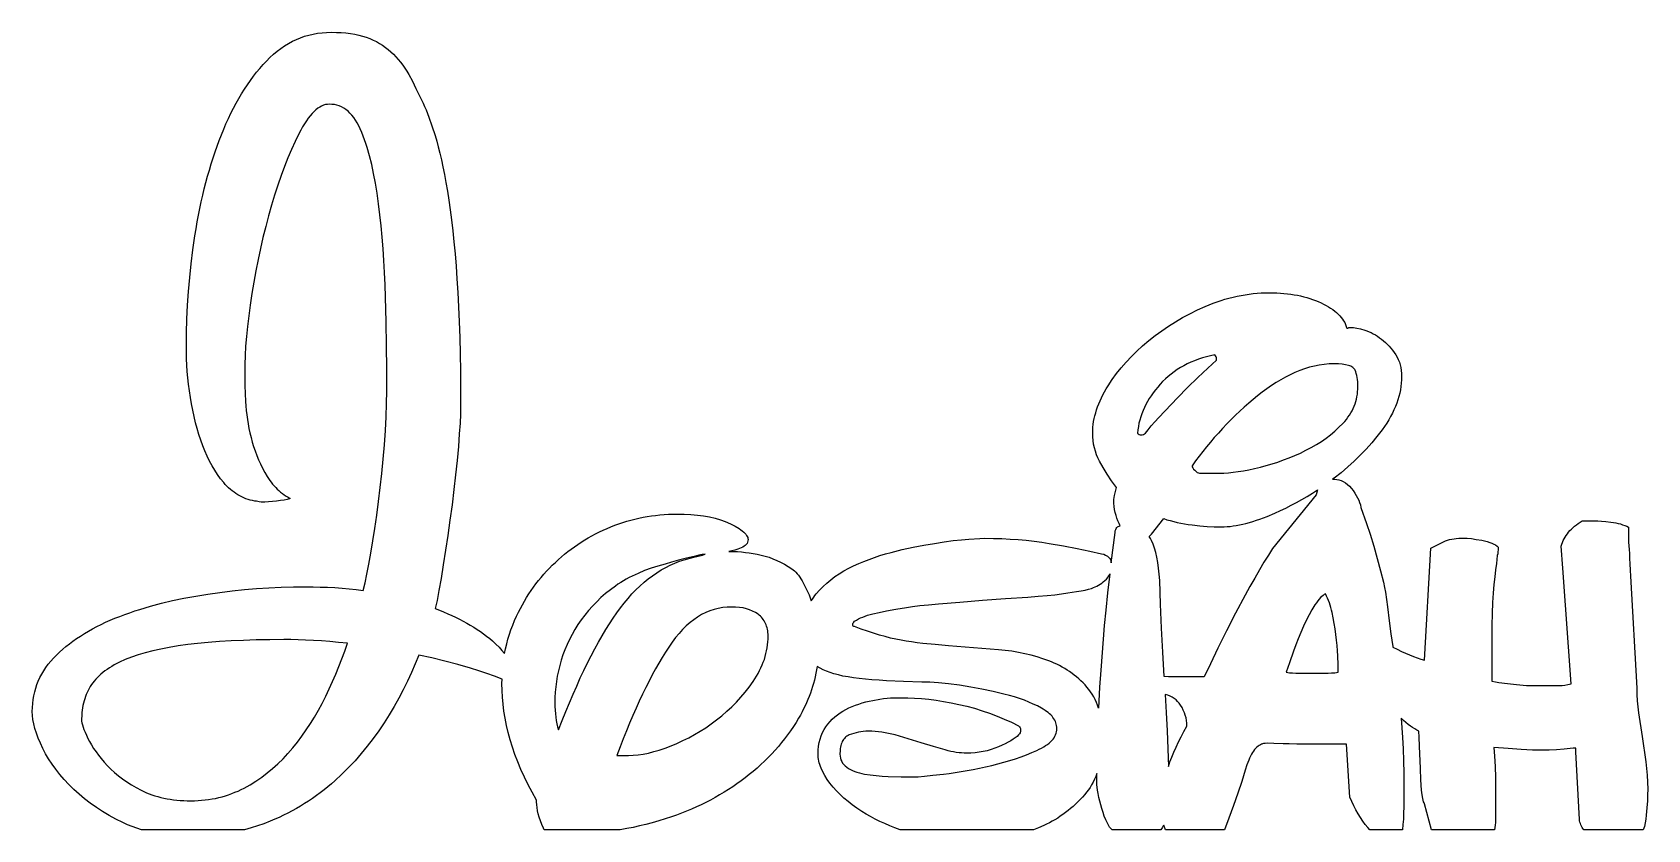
# Model space of a CAD drawing. Extents: x 25 to 175, y 16 to 90.
import ezdxf

# ---------------------------------------------------------------- set-up
doc = ezdxf.new("R2010")
doc.units = 0
doc.layers.add('CAMADA_1', color=18, linetype='CONTINUOUS')

msp = doc.modelspace()

# ---------------------------------------------------------------- linework, layer by layer
at = {"layer": 'CAMADA_1'}
for points in [[(34.78, 16.2), (34.34, 16.34), (33.9, 16.5), (33.47, 16.67), (33.05, 16.86), (32.4, 17.19), (31.77, 17.53), (31.16, 17.89), (30.58, 18.27), (30.02, 18.67), (29.48, 19.08), (28.97, 19.51), (28.48, 19.95), (28.02, 20.41), (27.59, 20.87), (27.19, 21.34), (26.81, 21.82), (26.47, 22.29), (26.15, 22.78), (25.86, 23.27), (25.6, 23.76), (25.38, 24.25), (25.18, 24.72), (25.01, 25.18), (24.87, 25.62), (24.77, 26.04), (24.69, 26.44), (24.65, 26.82), (24.63, 27.19), (24.64, 27.57), (24.67, 27.94), (24.71, 28.31), (24.77, 28.66), (24.85, 29.01), (24.95, 29.36), (25.06, 29.7), (25.19, 30.03), (25.34, 30.35), (25.51, 30.67), (25.69, 30.98), (25.89, 31.29), (26.11, 31.59), (26.35, 31.88), (26.6, 32.16), (26.87, 32.44), (27.16, 32.71), (27.46, 32.98), (27.76, 33.24), (28.08, 33.49), (28.41, 33.74), (28.75, 33.98), (29.1, 34.21), (29.47, 34.44), (29.84, 34.66), (30.22, 34.88), (30.62, 35.09), (31.03, 35.29), (31.44, 35.49), (31.87, 35.68), (32.31, 35.86), (32.76, 36.04), (33.22, 36.21), (33.68, 36.38), (34.15, 36.54), (34.63, 36.69), (35.61, 36.99), (36.62, 37.26), (37.66, 37.5), (38.72, 37.73), (39.81, 37.93), (40.93, 38.11), (42.06, 38.27), (43.2, 38.41), (44.33, 38.53), (45.47, 38.62), (46.61, 38.7), (47.75, 38.75), (48.89, 38.78), (50.03, 38.79), (50.71, 38.79), (51.38, 38.77), (52.06, 38.74), (52.74, 38.71), (53.41, 38.66), (54.07, 38.6), (54.72, 38.53), (55.36, 38.45), (55.54, 39.15), (55.71, 39.96), (55.9, 40.88), (56.08, 41.92), (56.27, 43.05), (56.45, 44.22), (56.63, 45.44), (56.8, 46.71), (56.96, 48.01), (57.11, 49.32), (57.24, 50.65), (57.35, 52), (57.45, 53.33), (57.51, 54.6), (57.55, 55.82), (57.56, 56.99), (57.56, 59.06), (57.53, 61.21), (57.49, 63.42), (57.44, 65.71), (57.4, 66.87), (57.35, 68), (57.29, 69.12), (57.22, 70.21), (57.13, 71.29), (57.03, 72.34), (56.92, 73.38), (56.8, 74.39), (56.67, 75.38), (56.51, 76.32), (56.34, 77.21), (56.16, 78.06), (55.95, 78.87), (55.73, 79.64), (55.61, 80), (55.49, 80.36), (55.37, 80.7), (55.24, 81.04), (55.1, 81.36), (54.96, 81.65), (54.81, 81.93), (54.65, 82.19), (54.49, 82.42), (54.32, 82.64), (54.14, 82.83), (53.96, 83.01), (53.76, 83.16), (53.57, 83.29), (53.36, 83.41), (53.15, 83.5), (52.93, 83.57), (52.7, 83.62), (52.47, 83.65), (52.23, 83.66), (52.05, 83.65), (51.87, 83.62), (51.69, 83.57), (51.51, 83.49), (51.34, 83.39), (51.16, 83.28), (50.98, 83.14), (50.8, 82.97), (50.63, 82.79), (50.45, 82.59), (50.27, 82.36), (50.1, 82.11), (49.92, 81.85), (49.74, 81.56), (49.57, 81.24), (49.39, 80.91), (49.05, 80.21), (48.71, 79.46), (48.38, 78.69), (48.06, 77.87), (47.75, 77.02), (47.44, 76.14), (47.14, 75.22), (46.85, 74.26), (46.58, 73.28), (46.31, 72.29), (46.06, 71.28), (45.83, 70.26), (45.61, 69.23), (45.4, 68.18), (45.21, 67.13), (45.03, 66.05), (44.88, 64.99), (44.74, 63.97), (44.62, 62.99), (44.53, 62.05), (44.45, 61.15), (44.4, 60.29), (44.37, 59.47), (44.36, 58.69), (44.36, 58.14), (44.38, 57.51), (44.44, 56.02), (44.47, 55.61), (44.51, 55.19), (44.55, 54.78), (44.61, 54.36), (44.68, 53.94), (44.76, 53.52), (44.85, 53.1), (44.95, 52.68), (45.06, 52.25), (45.19, 51.84), (45.33, 51.42), (45.48, 51.01), (45.64, 50.61), (45.82, 50.21), (46.01, 49.81), (46.22, 49.42), (46.44, 49.04), (46.56, 48.85), (46.69, 48.68), (46.82, 48.51), (46.95, 48.34), (47.09, 48.18), (47.24, 48.03), (47.39, 47.88), (47.54, 47.74), (47.7, 47.6), (47.87, 47.47), (48.04, 47.35), (48.22, 47.23), (48.4, 47.11), (48.59, 47), (48.32, 46.92), (48.02, 46.86), (47.69, 46.8), (47.32, 46.75), (46.94, 46.71), (46.58, 46.69), (46.23, 46.67), (45.88, 46.66), (45.72, 46.68), (45.58, 46.71), (45.45, 46.74), (45.29, 46.75), (45.08, 46.8), (44.87, 46.85), (44.67, 46.91), (44.47, 46.98), (44.28, 47.06), (44.09, 47.15), (43.9, 47.25), (43.72, 47.35), (43.54, 47.47), (43.37, 47.59), (43.2, 47.72), (43.03, 47.85), (42.87, 48), (42.71, 48.15), (42.56, 48.31), (42.41, 48.48), (42.12, 48.84), (41.84, 49.22), (41.58, 49.62), (41.33, 50.04), (41.09, 50.48), (40.87, 50.94), (40.66, 51.42), (40.46, 51.91), (40.28, 52.43), (40.11, 52.96), (39.94, 53.5), (39.8, 54.05), (39.66, 54.62), (39.53, 55.2), (39.42, 55.79), (39.32, 56.4), (39.23, 57.01), (39.15, 57.62), (39.09, 58.22), (39.03, 58.81), (38.99, 59.4), (38.96, 59.99), (38.94, 60.57), (38.94, 61.14), (38.95, 62.41), (38.99, 63.69), (39.05, 64.97), (39.14, 66.25), (39.25, 67.54), (39.39, 68.83), (39.55, 70.13), (39.74, 71.43), (39.85, 72.08), (39.96, 72.71), (40.07, 73.35), (40.2, 73.97), (40.33, 74.58), (40.47, 75.19), (40.61, 75.79), (40.76, 76.38), (40.92, 76.96), (41.08, 77.54), (41.25, 78.11), (41.43, 78.67), (41.61, 79.22), (41.8, 79.76), (42, 80.3), (42.2, 80.83), (42.41, 81.34), (42.62, 81.85), (42.85, 82.34), (43.08, 82.83), (43.32, 83.3), (43.56, 83.75), (43.81, 84.2), (44.07, 84.64), (44.34, 85.06), (44.61, 85.47), (44.89, 85.87), (45.17, 86.26), (45.47, 86.63), (45.77, 86.99), (46.08, 87.34), (46.39, 87.68), (46.71, 88.01), (47.04, 88.31), (47.37, 88.59), (47.72, 88.85), (48.07, 89.09), (48.43, 89.31), (48.79, 89.51), (49.16, 89.68), (49.54, 89.84), (49.93, 89.98), (50.32, 90.09), (50.72, 90.18), (51.13, 90.26), (51.55, 90.31), (51.97, 90.34), (52.4, 90.35), (52.88, 90.34), (53.33, 90.32), (53.77, 90.29), (54.19, 90.23), (54.59, 90.17), (54.96, 90.09), (55.32, 89.99), (55.66, 89.89), (55.98, 89.76), (56.29, 89.63), (56.6, 89.48), (56.89, 89.31), (57.17, 89.14), (57.44, 88.95), (57.7, 88.75), (57.95, 88.53), (58.18, 88.3), (58.41, 88.06), (58.63, 87.82), (58.85, 87.56), (59.05, 87.29), (59.24, 87.01), (59.42, 86.72), (59.6, 86.41), (59.94, 85.79), (60.27, 85.13), (60.61, 84.45), (60.95, 83.75), (61.08, 83.46), (61.21, 83.15), (61.48, 82.45), (61.76, 81.64), (62.05, 80.74), (62.2, 80.24), (62.35, 79.7), (62.49, 79.12), (62.63, 78.5), (62.78, 77.83), (62.92, 77.12), (63.06, 76.37), (63.19, 75.58), (63.33, 74.74), (63.46, 73.84), (63.58, 72.9), (63.69, 71.9), (63.8, 70.86), (63.9, 69.76), (64, 68.61), (64.08, 67.41), (64.16, 66.15), (64.23, 64.82), (64.29, 63.43), (64.34, 61.97), (64.37, 60.44), (64.4, 58.85), (64.42, 57.19), (64.42, 55.47), (64.41, 54.83), (64.37, 54.01), (64.3, 53.01), (64.21, 51.83), (64.09, 50.54), (63.96, 49.2), (63.8, 47.83), (63.62, 46.41), (63.42, 44.98), (63.23, 43.57), (63.02, 42.19), (62.81, 40.82), (62.61, 39.55), (62.41, 38.45), (62.23, 37.52), (62.05, 36.76), (62.45, 36.61), (62.84, 36.45), (63.22, 36.29), (63.59, 36.13), (63.96, 35.96), (64.31, 35.78), (64.66, 35.6), (64.99, 35.41), (65.32, 35.22), (65.64, 35.03), (65.96, 34.83), (66.26, 34.62), (66.55, 34.41), (66.84, 34.2), (67.12, 33.98), (67.39, 33.75), (67.7, 33.47), (67.99, 33.18), (68.26, 32.88), (68.51, 32.58), (68.6, 33.03), (68.7, 33.48), (68.82, 33.93), (68.95, 34.37), (69.1, 34.8), (69.26, 35.23), (69.43, 35.65), (69.62, 36.07), (69.79, 36.42), (69.97, 36.77), (70.16, 37.12), (70.35, 37.46), (70.55, 37.79), (70.76, 38.12), (70.97, 38.44), (71.19, 38.75), (71.42, 39.06), (71.66, 39.37), (71.9, 39.66), (72.15, 39.95), (72.41, 40.24), (72.67, 40.52), (72.94, 40.79), (73.22, 41.06), (73.5, 41.32), (73.79, 41.58), (74.08, 41.82), (74.38, 42.06), (74.68, 42.29), (74.99, 42.52), (75.31, 42.73), (75.63, 42.94), (75.95, 43.15), (76.28, 43.34), (76.62, 43.53), (76.96, 43.71), (77.31, 43.89), (77.66, 44.05), (78.02, 44.21), (78.38, 44.36), (78.75, 44.51), (79.11, 44.64), (79.49, 44.77), (79.86, 44.88), (80.23, 44.99), (80.61, 45.08), (80.99, 45.17), (81.37, 45.25), (81.76, 45.32), (82.15, 45.38), (82.54, 45.43), (82.93, 45.47), (83.32, 45.51), (83.72, 45.53), (84.12, 45.54), (84.52, 45.55), (85.18, 45.54), (85.81, 45.51), (86.42, 45.45), (86.99, 45.38), (87.54, 45.28), (88.06, 45.17), (88.55, 45.03), (89.01, 44.87), (89.5, 44.64), (89.93, 44.42), (90.3, 44.2), (90.45, 44.09), (90.59, 43.98), (90.72, 43.88), (90.82, 43.77), (90.92, 43.67), (90.99, 43.57), (91.05, 43.47), (91.09, 43.37), (91.11, 43.27), (91.12, 43.18), (91.11, 43.05), (91.08, 42.94), (91.03, 42.83), (90.96, 42.73), (90.87, 42.64), (90.76, 42.56), (90.64, 42.48), (90.49, 42.42), (90.18, 42.3), (89.88, 42.2), (89.61, 42.13), (89.34, 42.08), (89.43, 42.08), (89.79, 42.07), (90.15, 42.06), (90.51, 42.03), (90.88, 41.99), (91.24, 41.94), (91.61, 41.89), (91.98, 41.82), (92.35, 41.74), (92.72, 41.64), (93.08, 41.53), (93.44, 41.4), (93.8, 41.25), (94.15, 41.08), (94.5, 40.9), (94.85, 40.69), (95.19, 40.47), (95.31, 40.38), (95.44, 40.27), (95.56, 40.15), (95.68, 40.01), (95.8, 39.86), (95.92, 39.7), (96.04, 39.52), (96.16, 39.33), (96.38, 38.92), (96.59, 38.49), (96.79, 38.05), (96.96, 37.59), (97, 37.48), (97.11, 37.65), (97.22, 37.81), (97.34, 37.98), (97.46, 38.14), (97.77, 38.49), (98.1, 38.82), (98.44, 39.14), (98.81, 39.45), (99.19, 39.74), (99.6, 40.01), (100.02, 40.27), (100.47, 40.51), (100.93, 40.73), (101.4, 40.95), (101.88, 41.15), (102.36, 41.34), (102.86, 41.52), (103.37, 41.69), (103.88, 41.84), (104.41, 41.99), (105.45, 42.25), (106.47, 42.47), (107.46, 42.67), (108.43, 42.83), (109.34, 42.97), (110.18, 43.08), (110.95, 43.16), (111.64, 43.22), (112.67, 43.28), (113.13, 43.3), (113.92, 43.29), (114.71, 43.27), (115.47, 43.23), (116.23, 43.18), (116.97, 43.12), (117.69, 43.04), (118.4, 42.94), (119.1, 42.83), (120.43, 42.6), (121.69, 42.36), (122.87, 42.11), (123.96, 41.86), (124.16, 41.81), (124.34, 41.73), (124.5, 41.64), (124.64, 41.52), (124.72, 41.43), (124.78, 41.32), (124.82, 41.18), (124.86, 41.02), (125.22, 43.85), (125.24, 43.99), (125.28, 44.11), (125.32, 44.21), (125.38, 44.29), (125.45, 44.36), (125.52, 44.4), (125.61, 44.43), (125.7, 44.45), (125.59, 44.68), (125.49, 44.92), (125.39, 45.17), (125.31, 45.43), (125.24, 45.7), (125.18, 45.98), (125.13, 46.27), (125.09, 46.57), (125.09, 46.74), (125.11, 46.92), (125.13, 47.1), (125.17, 47.29), (125.34, 48.01), (124.89, 48.64), (124.48, 49.26), (124.11, 49.87), (123.77, 50.47), (123.63, 50.77), (123.5, 51.07), (123.39, 51.39), (123.3, 51.71), (123.23, 52.05), (123.18, 52.39), (123.15, 52.73), (123.14, 53.09), (123.15, 53.36), (123.16, 53.62), (123.19, 53.89), (123.23, 54.16), (123.28, 54.43), (123.34, 54.7), (123.42, 54.97), (123.5, 55.25), (123.6, 55.53), (123.7, 55.8), (123.82, 56.08), (123.95, 56.36), (124.09, 56.64), (124.24, 56.92), (124.4, 57.21), (124.58, 57.49), (124.95, 58.06), (125.35, 58.61), (125.78, 59.15), (126.24, 59.68), (126.73, 60.2), (127.24, 60.71), (127.78, 61.2), (128.35, 61.68), (128.94, 62.15), (129.55, 62.6), (130.18, 63.02), (130.82, 63.43), (131.49, 63.82), (132.17, 64.18), (132.87, 64.53), (133.6, 64.86), (133.96, 65.01), (134.33, 65.16), (134.7, 65.29), (135.06, 65.41), (135.43, 65.53), (135.8, 65.63), (136.18, 65.73), (136.55, 65.81), (136.92, 65.89), (137.3, 65.95), (137.67, 66), (138.05, 66.05), (138.43, 66.08), (138.8, 66.11), (139.18, 66.12), (139.56, 66.13), (140.25, 66.11), (140.58, 66.1), (140.91, 66.07), (141.23, 66.04), (141.55, 66), (141.86, 65.95), (142.16, 65.9), (142.45, 65.83), (142.74, 65.76), (143.03, 65.69), (143.3, 65.6), (143.57, 65.51), (143.84, 65.42), (144.1, 65.31), (144.35, 65.2), (144.59, 65.08), (144.82, 64.96), (145.04, 64.83), (145.24, 64.7), (145.44, 64.57), (145.62, 64.43), (145.79, 64.29), (145.95, 64.14), (146.09, 63.99), (146.22, 63.83), (146.34, 63.68), (146.45, 63.51), (146.55, 63.35), (146.63, 63.18), (146.7, 63), (146.76, 62.83), (146.83, 62.84), (146.89, 62.87), (146.92, 62.89), (146.96, 62.9), (147.1, 62.91), (147.37, 62.9), (147.68, 62.85), (148.03, 62.77), (148.41, 62.66), (148.61, 62.59), (148.81, 62.51), (149.01, 62.42), (149.21, 62.32), (149.4, 62.21), (149.59, 62.09), (149.79, 61.95), (149.98, 61.81), (150.17, 61.66), (150.35, 61.5), (150.52, 61.33), (150.69, 61.15), (150.85, 60.97), (151, 60.78), (151.15, 60.58), (151.29, 60.37), (151.42, 60.15), (151.53, 59.93), (151.63, 59.69), (151.7, 59.44), (151.76, 59.18), (151.81, 58.91), (151.83, 58.63), (151.84, 58.34), (151.83, 58.03), (151.81, 57.72), (151.78, 57.42), (151.73, 57.11), (151.66, 56.8), (151.58, 56.49), (151.49, 56.18), (151.39, 55.87), (151.26, 55.56), (151.13, 55.25), (150.98, 54.94), (150.82, 54.63), (150.64, 54.32), (150.45, 54.01), (150.24, 53.7), (150.02, 53.39), (149.55, 52.77), (149.06, 52.17), (148.54, 51.58), (148, 51.02), (147.43, 50.46), (146.84, 49.93), (146.22, 49.4), (145.58, 48.9), (145.43, 48.79), (145.61, 48.79), (145.82, 48.77), (146.02, 48.74), (146.22, 48.67), (146.42, 48.58), (146.61, 48.46), (146.8, 48.31), (146.99, 48.14), (147.17, 47.94), (147.34, 47.73), (147.5, 47.51), (147.63, 47.29), (147.75, 47.07), (147.86, 46.85), (147.94, 46.62), (148.01, 46.4), (148.06, 46.16), (148.57, 44.68), (148.91, 43.67), (149.25, 42.57), (149.57, 41.42), (149.88, 40.28), (150.15, 39.21), (150.25, 38.73), (150.35, 38.29), (150.52, 36.93), (150.69, 35.63), (150.85, 34.41), (151.02, 33.25), (151.03, 33.19), (151.43, 32.98), (151.82, 32.78), (152.2, 32.61), (152.57, 32.45), (152.93, 32.3), (153.28, 32.18), (153.62, 32.07), (153.96, 31.98), (154.55, 42.39), (155.9, 43.07), (156.1, 43.13), (156.3, 43.18), (156.5, 43.22), (156.71, 43.26), (156.92, 43.29), (157.14, 43.31), (157.37, 43.32), (157.6, 43.32), (157.92, 43.31), (158.32, 43.27), (158.77, 43.2), (159.29, 43.11), (159.55, 43.06), (159.8, 42.99), (160.02, 42.92), (160.22, 42.85), (160.4, 42.76), (160.56, 42.68), (160.7, 42.58), (160.81, 42.48), (160.81, 42.24), (160.79, 42.03), (160.77, 41.86), (160.73, 41.71), (160.64, 40.95), (160.56, 40.37), (160.49, 39.71), (160.41, 38.99), (160.35, 38.2), (160.29, 37.32), (160.25, 36.31), (160.23, 35.18), (160.22, 33.93), (160.22, 30.03), (160.55, 29.95), (160.86, 29.89), (161.14, 29.85), (161.41, 29.82), (161.94, 29.77), (162.51, 29.69), (162.81, 29.66), (163.12, 29.63), (163.44, 29.61), (163.78, 29.61), (166.57, 29.61), (166.76, 29.62), (166.99, 29.65), (167.27, 29.7), (167.59, 29.78), (166.83, 40.53), (166.66, 42.56), (166.71, 42.74), (166.78, 42.91), (166.85, 43.08), (166.94, 43.25), (167.03, 43.41), (167.13, 43.57), (167.24, 43.72), (167.35, 43.87), (167.48, 44.02), (167.61, 44.16), (167.76, 44.3), (167.91, 44.43), (168.07, 44.56), (168.24, 44.69), (168.42, 44.81), (168.6, 44.93), (169.79, 44.93), (170.07, 44.92), (170.41, 44.9), (170.81, 44.86), (171.27, 44.81), (171.51, 44.77), (171.74, 44.73), (171.96, 44.68), (172.17, 44.63), (172.37, 44.56), (172.56, 44.5), (172.75, 44.42), (172.92, 44.34), (172.92, 43.24), (172.93, 42.93), (172.94, 42.6), (172.97, 42.25), (173.01, 41.88), (173.02, 41.43), (173.05, 40.91), (173.08, 40.35), (173.09, 39.77), (173.68, 29.35), (173.69, 28.77), (173.73, 28.19), (173.78, 27.62), (173.85, 27.07), (174.19, 24.87), (174.53, 22.5), (174.6, 21.89), (174.66, 21.27), (174.69, 20.62), (174.7, 19.96), (174.69, 19.46), (174.67, 18.89), (174.63, 18.25), (174.57, 17.54), (174.53, 17.17), (174.47, 16.83), (174.39, 16.5), (174.29, 16.2), (168.76, 16.2), (168.68, 16.31), (168.61, 16.42), (168.55, 16.53), (168.49, 16.65), (168.45, 16.77), (168.41, 16.9), (168.37, 17.03), (168.35, 17.16), (168.01, 23.43), (168.01, 23.77), (167.76, 23.77), (166.95, 23.69), (166.23, 23.64), (165.56, 23.61), (164.88, 23.6), (163.99, 23.61), (162.95, 23.66), (161.75, 23.74), (160.39, 23.85), (160.43, 23.45), (160.46, 23.03), (160.52, 22.07), (160.55, 21.06), (160.56, 20.04), (160.56, 17.16), (160.55, 16.88), (160.54, 16.63), (160.51, 16.41), (160.46, 16.2), (154.62, 16.2), (153.96, 18.6), (153.92, 18.7), (153.88, 18.81), (153.81, 19.09), (153.75, 19.44), (153.7, 19.87), (153.63, 20.85), (153.58, 21.9), (153.49, 23.98), (153.46, 24.81), (153.45, 25.37), (153.26, 25.47), (153.06, 25.57), (152.86, 25.7), (152.66, 25.84), (152.45, 26), (152.23, 26.17), (152.01, 26.37), (151.79, 26.57), (151.85, 25.68), (151.91, 24.79), (151.97, 23.73), (152.01, 22.62), (152.03, 21.46), (152.04, 20.26), (152.03, 18.38), (152.02, 17.69), (152, 17.17), (151.96, 16.68), (151.91, 16.2), (148.88, 16.2), (148.7, 16.4), (148.46, 16.7), (148.23, 17.01), (148.01, 17.34), (147.8, 17.69), (147.59, 18.05), (147.4, 18.43), (147.22, 18.83), (147.04, 19.24), (146.71, 24.15), (144, 24.15), (142.1, 24.16), (141.39, 24.18), (140.82, 24.19), (139.96, 24.23), (139.34, 24.24), (139.15, 24.23), (139, 24.21), (138.9, 24.19), (138.86, 24.17), (138.83, 24.15), (138.72, 24.1), (138.61, 24.04), (138.5, 23.96), (138.39, 23.87), (138.28, 23.77), (138.18, 23.65), (138.08, 23.52), (137.99, 23.38), (137.89, 23.22), (137.8, 23.05), (137.71, 22.87), (137.63, 22.67), (137.46, 22.23), (137.31, 21.74), (136.99, 20.68), (136.63, 19.59), (136.23, 18.46), (135.78, 17.29), (135.37, 16.2), (129.89, 16.2), (129.86, 16.28), (129.8, 16.45), (129.75, 16.64), (129.7, 16.55), (129.59, 16.37), (129.46, 16.2), (124.95, 16.2), (124.83, 16.31), (124.71, 16.44), (124.6, 16.61), (124.5, 16.8), (124.36, 17.13), (124.22, 17.46), (124.1, 17.8), (123.99, 18.16), (123.89, 18.52), (123.8, 18.87), (123.72, 19.21), (123.65, 19.56), (123.6, 19.87), (123.56, 20.15), (123.53, 20.38), (123.52, 20.57), (123.53, 21.44), (123.42, 21.16), (123.3, 20.89), (123.18, 20.63), (123.04, 20.38), (122.9, 20.14), (122.74, 19.9), (122.57, 19.68), (122.4, 19.47), (122.19, 19.23), (121.98, 19.01), (121.76, 18.79), (121.54, 18.57), (121.32, 18.37), (121.09, 18.17), (120.86, 17.98), (120.62, 17.8), (120.38, 17.62), (120.13, 17.45), (119.89, 17.29), (119.63, 17.13), (119.38, 16.99), (119.12, 16.85), (118.86, 16.71), (118.59, 16.59), (118.12, 16.39), (117.65, 16.2), (105.26, 16.2), (104.77, 16.38), (104.29, 16.57), (103.83, 16.77), (103.37, 16.98), (102.94, 17.19), (102.51, 17.42), (102.1, 17.66), (101.7, 17.9), (101.24, 18.2), (100.81, 18.51), (100.41, 18.83), (100.02, 19.15), (99.67, 19.48), (99.33, 19.82), (99.02, 20.17), (98.73, 20.53), (98.48, 20.88), (98.25, 21.24), (98.06, 21.58), (97.91, 21.92), (97.84, 22.09), (97.79, 22.26), (97.74, 22.42), (97.7, 22.59), (97.67, 22.75), (97.65, 22.92), (97.64, 23.08), (97.63, 23.24), (97.64, 23.61), (97.68, 23.97), (97.73, 24.31), (97.81, 24.63), (97.91, 24.94), (98.04, 25.24), (98.18, 25.51), (98.35, 25.78), (98.54, 26.02), (98.74, 26.26), (98.95, 26.48), (99.18, 26.69), (99.42, 26.88), (99.67, 27.06), (99.94, 27.23), (100.22, 27.38), (100.5, 27.53), (100.8, 27.66), (101.1, 27.78), (101.41, 27.89), (101.73, 27.99), (102.05, 28.08), (102.38, 28.16), (102.71, 28.23), (103.38, 28.34), (103.72, 28.39), (104.05, 28.42), (104.37, 28.45), (104.7, 28.47), (105.02, 28.48), (105.34, 28.48), (105.96, 28.47), (106.59, 28.44), (107.24, 28.4), (107.91, 28.33), (108.59, 28.24), (109.28, 28.13), (109.99, 28), (110.71, 27.85), (111.44, 27.68), (112.16, 27.49), (112.86, 27.27), (113.56, 27.03), (114.25, 26.77), (114.93, 26.49), (115.6, 26.19), (116.26, 25.86), (116.33, 25.78), (116.39, 25.69), (116.42, 25.61), (116.43, 25.52), (116.42, 25.36), (116.39, 25.22), (116.33, 25.11), (116.26, 25.01), (116.12, 24.88), (115.95, 24.75), (115.76, 24.62), (115.54, 24.48), (115.29, 24.35), (115.02, 24.2), (114.72, 24.06), (114.4, 23.91), (114.05, 23.77), (113.7, 23.65), (113.34, 23.55), (112.98, 23.47), (112.6, 23.4), (112.22, 23.36), (111.83, 23.33), (111.43, 23.32), (111.2, 23.32), (110.96, 23.34), (110.72, 23.36), (110.47, 23.39), (110.22, 23.44), (109.96, 23.49), (109.71, 23.55), (109.44, 23.62), (108.35, 23.93), (107.2, 24.29), (106, 24.66), (104.79, 25.01), (104.48, 25.09), (104.17, 25.16), (103.86, 25.22), (103.55, 25.27), (103.24, 25.3), (102.92, 25.33), (102.61, 25.35), (102.29, 25.35), (102.06, 25.35), (101.83, 25.33), (101.6, 25.3), (101.38, 25.27), (101.16, 25.22), (100.94, 25.16), (100.72, 25.09), (100.51, 25.01), (100.41, 24.97), (100.31, 24.91), (100.22, 24.85), (100.14, 24.78), (100.07, 24.69), (100, 24.6), (99.93, 24.51), (99.88, 24.4), (99.83, 24.28), (99.78, 24.16), (99.75, 24.03), (99.72, 23.89), (99.69, 23.74), (99.68, 23.58), (99.66, 23.24), (99.67, 23.05), (99.7, 22.87), (99.75, 22.71), (99.82, 22.55), (99.91, 22.4), (100.02, 22.26), (100.15, 22.13), (100.3, 22.01), (100.46, 21.9), (100.64, 21.79), (100.83, 21.7), (101.03, 21.62), (101.24, 21.54), (101.47, 21.48), (101.7, 21.42), (101.95, 21.37), (102.47, 21.3), (103.01, 21.24), (103.57, 21.19), (104.15, 21.16), (105.34, 21.13), (106.52, 21.12), (106.92, 21.13), (107.51, 21.18), (108.29, 21.26), (109.27, 21.37), (109.82, 21.44), (110.36, 21.52), (110.92, 21.6), (111.48, 21.7), (112.04, 21.81), (112.61, 21.92), (113.18, 22.04), (113.76, 22.18), (114.34, 22.32), (114.9, 22.47), (115.44, 22.63), (115.97, 22.8), (116.49, 22.98), (116.99, 23.17), (117.48, 23.37), (117.95, 23.57), (118.18, 23.68), (118.39, 23.79), (118.59, 23.9), (118.77, 24.02), (118.93, 24.14), (119.09, 24.26), (119.23, 24.38), (119.35, 24.51), (119.46, 24.63), (119.55, 24.76), (119.63, 24.9), (119.7, 25.03), (119.75, 25.17), (119.79, 25.31), (119.81, 25.46), (119.81, 25.61), (119.81, 25.74), (119.79, 25.88), (119.76, 26.01), (119.72, 26.14), (119.67, 26.26), (119.61, 26.39), (119.54, 26.51), (119.45, 26.63), (119.36, 26.75), (119.25, 26.87), (119.13, 26.98), (119.01, 27.09), (118.86, 27.2), (118.71, 27.3), (118.55, 27.41), (118.38, 27.51), (118.01, 27.71), (117.62, 27.89), (117.21, 28.07), (116.79, 28.24), (116.34, 28.4), (115.88, 28.55), (115.4, 28.69), (114.9, 28.82), (113.88, 29.06), (112.85, 29.28), (111.81, 29.47), (110.76, 29.63), (109.75, 29.76), (108.83, 29.85), (108.41, 29.88), (108.01, 29.91), (107.64, 29.92), (107.28, 29.92), (105.55, 29.98), (104, 30.05), (103.3, 30.1), (102.63, 30.15), (102.02, 30.2), (101.44, 30.26), (100.91, 30.33), (100.41, 30.41), (99.94, 30.49), (99.51, 30.59), (99.1, 30.7), (98.74, 30.81), (98.4, 30.93), (98.1, 31.07), (97.81, 31.22), (97.55, 31.38), (97.49, 31.06), (97.43, 30.75), (97.36, 30.43), (97.29, 30.12), (97.21, 29.81), (97.12, 29.51), (97.02, 29.2), (96.91, 28.9), (96.8, 28.6), (96.68, 28.31), (96.56, 28.01), (96.43, 27.72), (96.28, 27.43), (96.14, 27.15), (95.98, 26.86), (95.82, 26.58), (95.58, 26.18), (95.33, 25.79), (95.07, 25.41), (94.8, 25.03), (94.52, 24.66), (94.23, 24.3), (93.94, 23.94), (93.63, 23.59), (93.32, 23.25), (92.99, 22.91), (92.66, 22.58), (92.32, 22.26), (91.97, 21.94), (91.61, 21.63), (91.24, 21.33), (90.87, 21.04), (90.48, 20.75), (90.09, 20.47), (89.7, 20.2), (89.3, 19.94), (88.89, 19.68), (88.47, 19.43), (88.06, 19.2), (87.63, 18.96), (87.2, 18.74), (86.76, 18.52), (86.32, 18.32), (85.87, 18.12), (85.41, 17.93), (84.95, 17.74), (84.48, 17.57), (84.01, 17.4), (83.42, 17.2), (82.82, 17.02), (82.23, 16.85), (81.63, 16.69), (81.04, 16.55), (80.44, 16.42), (79.85, 16.3), (79.25, 16.2), (72.18, 16.2), (72.11, 16.34), (71.97, 16.69), (71.84, 17.03), (71.73, 17.36), (71.64, 17.67), (71.57, 17.97), (71.52, 18.26), (71.49, 18.53), (71.48, 18.79), (71.48, 18.96), (71.07, 19.68), (70.69, 20.39), (70.34, 21.1), (70.02, 21.8), (69.73, 22.5), (69.46, 23.19), (69.23, 23.87), (69.02, 24.55), (68.85, 25.23), (68.69, 25.9), (68.56, 26.56), (68.45, 27.22), (68.37, 27.87), (68.31, 28.52), (68.27, 29.16), (68.26, 29.8), (68.27, 30.2), (67.57, 30.47), (66.85, 30.73), (66.11, 30.98), (65.35, 31.21), (64.16, 31.56), (62.96, 31.88), (61.75, 32.17), (60.53, 32.44), (60.2, 31.62), (59.85, 30.81), (59.48, 30.01), (59.09, 29.21), (58.68, 28.43), (58.24, 27.66), (57.79, 26.89), (57.31, 26.13), (56.81, 25.39), (56.29, 24.67), (55.75, 23.97), (55.19, 23.29), (54.61, 22.62), (54.01, 21.98), (53.38, 21.36), (52.74, 20.76), (52.41, 20.47), (52.07, 20.18), (51.73, 19.9), (51.38, 19.63), (51.02, 19.37), (50.66, 19.12), (50.3, 18.87), (49.92, 18.63), (49.55, 18.4), (49.16, 18.17), (48.77, 17.96), (48.37, 17.75), (47.97, 17.55), (47.56, 17.35), (47.15, 17.17), (46.73, 16.99), (46.14, 16.76), (45.55, 16.55), (44.95, 16.37), (44.34, 16.2)], [(127.29, 53.09), (127.37, 53.02), (127.46, 52.96), (127.54, 52.93), (127.63, 52.92), (127.75, 52.93), (127.86, 52.96), (127.96, 53.02), (128.05, 53.09), (128.29, 53.4), (128.57, 53.75), (128.9, 54.12), (129.28, 54.53), (131.01, 56.35), (131.96, 57.31), (132.92, 58.25), (133.84, 59.12), (134.65, 59.86), (134.65, 59.95), (134.64, 60.07), (134.61, 60.18), (134.56, 60.28), (134.48, 60.37), (134.09, 60.28), (133.7, 60.18), (133.33, 60.07), (132.96, 59.95), (132.61, 59.81), (132.26, 59.67), (131.93, 59.51), (131.61, 59.34), (131.29, 59.17), (130.99, 58.98), (130.7, 58.78), (130.42, 58.57), (130.15, 58.35), (129.89, 58.12), (129.64, 57.87), (129.4, 57.62), (129.18, 57.36), (128.96, 57.1), (128.76, 56.83), (128.57, 56.56), (128.4, 56.29), (128.23, 56.01), (128.08, 55.73), (127.94, 55.45), (127.82, 55.17), (127.7, 54.88), (127.6, 54.59), (127.52, 54.29), (127.44, 54), (127.38, 53.7), (127.33, 53.4)], [(132.37, 50.04), (132.38, 49.95), (132.43, 49.85), (132.51, 49.74), (132.62, 49.62), (132.74, 49.51), (132.85, 49.43), (132.96, 49.38), (133.05, 49.37), (134.91, 49.37), (135.32, 49.37), (135.75, 49.4), (136.2, 49.44), (136.66, 49.5), (137.15, 49.58), (137.65, 49.67), (138.18, 49.79), (138.72, 49.92), (139.27, 50.06), (139.81, 50.22), (140.34, 50.39), (140.88, 50.58), (141.4, 50.79), (141.92, 51), (142.44, 51.23), (142.95, 51.48), (143.45, 51.74), (143.93, 52.02), (144.39, 52.31), (144.82, 52.61), (145.24, 52.93), (145.64, 53.27), (146.02, 53.62), (146.38, 53.98), (146.55, 54.17), (146.71, 54.36), (146.85, 54.55), (146.99, 54.75), (147.12, 54.95), (147.23, 55.16), (147.33, 55.36), (147.43, 55.58), (147.51, 55.79), (147.58, 56.01), (147.64, 56.24), (147.69, 56.46), (147.73, 56.69), (147.75, 56.93), (147.77, 57.17), (147.78, 57.41), (147.77, 57.64), (147.76, 57.85), (147.74, 58.06), (147.71, 58.25), (147.68, 58.44), (147.63, 58.61), (147.58, 58.78), (147.52, 58.93), (147.49, 59), (147.44, 59.07), (147.38, 59.13), (147.31, 59.19), (147.22, 59.24), (147.13, 59.29), (147.03, 59.34), (146.91, 59.38), (146.64, 59.44), (146.33, 59.49), (145.98, 59.52), (145.58, 59.52), (145.11, 59.51), (144.65, 59.47), (144.19, 59.41), (143.73, 59.32), (143.28, 59.21), (142.83, 59.07), (142.38, 58.91), (141.93, 58.72), (141.49, 58.51), (141.05, 58.28), (140.61, 58.04), (140.18, 57.78), (139.75, 57.5), (139.32, 57.2), (138.89, 56.89), (138.46, 56.56), (138.04, 56.22), (137.63, 55.86), (137.21, 55.5), (136.8, 55.12), (136.4, 54.74), (136, 54.34), (135.6, 53.93), (135.2, 53.51), (134.82, 53.09), (134.44, 52.66), (134.07, 52.23), (133.71, 51.8), (133.36, 51.36), (133.02, 50.93), (132.69, 50.49)], [(129.78, 30.46), (129.65, 32.7), (129.54, 34.93), (129.45, 37.16), (129.37, 39.37), (129.32, 39.96), (129.25, 40.52), (129.18, 41.04), (129.09, 41.53), (128.99, 41.97), (128.87, 42.38), (128.75, 42.76), (128.6, 43.09), (128.5, 43.28), (128.38, 43.46), (128.49, 43.57), (128.6, 43.69), (129.74, 45.13), (130.04, 45.03), (130.35, 44.94), (130.67, 44.85), (130.99, 44.77), (131.32, 44.7), (131.66, 44.64), (132.01, 44.59), (132.37, 44.54), (133.08, 44.47), (133.77, 44.41), (134.43, 44.38), (135.08, 44.37), (135.34, 44.37), (135.62, 44.39), (135.9, 44.41), (136.18, 44.45), (136.47, 44.49), (136.77, 44.55), (137.08, 44.61), (137.38, 44.69), (137.7, 44.77), (138.02, 44.87), (138.35, 44.97), (138.68, 45.08), (139.36, 45.34), (140.07, 45.64), (140.58, 45.87), (141.09, 46.11), (141.59, 46.37), (142.08, 46.63), (142.57, 46.91), (143.06, 47.19), (143.55, 47.49), (144.03, 47.8), (143.91, 47.35), (139.85, 42.35), (139.46, 41.74), (139.05, 41.07), (138.63, 40.36), (138.2, 39.6), (137.75, 38.81), (137.31, 38), (136.42, 36.34), (135.56, 34.68), (134.77, 33.08), (134.07, 31.63), (133.5, 30.42), (130.7, 30.42), (130.18, 30.43)], [(85.2, 41.31), (86.08, 41.55), (86.89, 41.74), (87.04, 41.8), (87.1, 41.82), (87.14, 41.82), (86.85, 41.78), (86.55, 41.72), (86.25, 41.65), (85.96, 41.57), (85.29, 41.43), (84.65, 41.27), (84.02, 41.09), (83.42, 40.89), (82.75, 40.71), (82.11, 40.51), (81.5, 40.29), (80.91, 40.04), (80.35, 39.78), (80.07, 39.64), (79.81, 39.49), (79.55, 39.34), (79.29, 39.19), (79.04, 39.03), (78.8, 38.86), (78.34, 38.51), (77.89, 38.16), (77.46, 37.78), (77.06, 37.4), (76.67, 37), (76.3, 36.59), (75.96, 36.16), (75.63, 35.73), (75.32, 35.28), (75.04, 34.82), (74.77, 34.36), (74.53, 33.9), (74.31, 33.42), (74.1, 32.94), (73.92, 32.45), (73.77, 31.96), (73.63, 31.46), (73.51, 30.97), (73.4, 30.47), (73.32, 29.98), (73.26, 29.49), (73.21, 29), (73.18, 28.51), (73.17, 28.02), (73.18, 27.67), (73.19, 27.32), (73.22, 26.99), (73.26, 26.67), (73.31, 26.36), (73.36, 26.05), (73.43, 25.76), (73.51, 25.48), (73.85, 26.35), (74.19, 27.19), (74.53, 28.01), (74.87, 28.8), (75.21, 29.56), (75.54, 30.31), (75.88, 31.02), (76.22, 31.72), (76.56, 32.38), (76.9, 33.03), (77.24, 33.64), (77.58, 34.24), (77.91, 34.81), (78.25, 35.35), (78.59, 35.87), (78.93, 36.36), (79.27, 36.83), (79.62, 37.28), (79.98, 37.71), (80.34, 38.12), (80.71, 38.5), (81.08, 38.86), (81.46, 39.21), (81.85, 39.53), (82.25, 39.82), (82.65, 40.1), (83.06, 40.36), (83.47, 40.59), (83.89, 40.81), (84.32, 41), (84.75, 41.17)], [(123.68, 27.49), (123.59, 27.77), (123.48, 28.04), (123.36, 28.3), (123.24, 28.55), (123.1, 28.8), (122.94, 29.03), (122.78, 29.25), (122.61, 29.46), (122.43, 29.66), (122.24, 29.86), (122.05, 30.05), (121.85, 30.23), (121.64, 30.41), (121.43, 30.58), (121.22, 30.74), (121, 30.9), (120.78, 31.05), (120.55, 31.19), (120.31, 31.33), (120.07, 31.46), (119.82, 31.58), (119.57, 31.7), (119.31, 31.81), (119.05, 31.91), (118.52, 32.1), (117.97, 32.28), (117.41, 32.43), (116.83, 32.57), (116.24, 32.69), (115.64, 32.79), (115.02, 32.87), (114.4, 32.93), (109.74, 33.31), (108.51, 33.41), (107.37, 33.52), (106.83, 33.59), (106.31, 33.66), (105.81, 33.74), (105.34, 33.82), (104.86, 33.91), (104.37, 34.02), (103.86, 34.16), (103.33, 34.3), (102.78, 34.47), (102.21, 34.66), (101.62, 34.86), (101.02, 35.09), (100.95, 35.1), (100.89, 35.13), (100.86, 35.18), (100.85, 35.26), (100.86, 35.34), (100.89, 35.43), (100.95, 35.51), (101.02, 35.6), (101.19, 35.7), (101.38, 35.8), (101.58, 35.89), (101.78, 35.98), (102, 36.06), (102.23, 36.14), (102.46, 36.21), (102.71, 36.27), (103.29, 36.41), (104, 36.55), (104.86, 36.7), (105.85, 36.87), (106.41, 36.95), (107.09, 37.04), (107.89, 37.12), (108.81, 37.2), (110.81, 37.37), (112.91, 37.54), (115.04, 37.7), (117.11, 37.84), (118.06, 37.91), (118.9, 37.98), (119.63, 38.05), (120.24, 38.14), (120.84, 38.23), (121.64, 38.35), (122.06, 38.41), (122.43, 38.49), (122.75, 38.56), (123.03, 38.64), (123.2, 38.71), (123.36, 38.78), (123.52, 38.86), (123.68, 38.95), (123.83, 39.04), (123.98, 39.14), (124.12, 39.25), (124.26, 39.36), (124.41, 39.5), (124.54, 39.65), (124.64, 39.82), (124.73, 39.99), (124.53, 38.22), (124.36, 36.62), (124.22, 35.18), (124.12, 33.91), (123.91, 31.04), (123.78, 29.46)], [(141.12, 30.84), (141.41, 30.8), (141.71, 30.78), (142.01, 30.76), (142.3, 30.75), (144.67, 30.75), (145.01, 30.76), (145.33, 30.78), (145.64, 30.8), (145.94, 30.84), (145.93, 31.52), (145.9, 32.36), (145.88, 32.84), (145.84, 33.33), (145.79, 33.83), (145.73, 34.35), (145.66, 34.88), (145.58, 35.39), (145.49, 35.89), (145.39, 36.39), (145.34, 36.63), (145.27, 36.86), (145.21, 37.09), (145.13, 37.31), (145.05, 37.52), (144.96, 37.73), (144.86, 37.93), (144.76, 38.12), (144.65, 38.07), (144.54, 37.99), (144.42, 37.9), (144.3, 37.78), (144.18, 37.64), (144.05, 37.49), (143.92, 37.31), (143.79, 37.1), (143.51, 36.66), (143.25, 36.18), (142.98, 35.67), (142.73, 35.12), (142.48, 34.54), (142.24, 33.96), (142.01, 33.38), (141.8, 32.79), (141.41, 31.71)], [(89.6, 36.91), (89.18, 36.9), (88.77, 36.85), (88.36, 36.78), (87.96, 36.68), (87.57, 36.55), (87.19, 36.39), (86.81, 36.2), (86.44, 35.98), (86.08, 35.73), (85.73, 35.46), (85.38, 35.15), (85.04, 34.82), (84.71, 34.45), (84.38, 34.06), (84.07, 33.64), (83.76, 33.19), (83.45, 32.71), (83.14, 32.21), (82.84, 31.7), (82.53, 31.16), (82.23, 30.6), (81.93, 30.02), (81.62, 29.43), (81.32, 28.81), (81.02, 28.17), (80.72, 27.51), (80.42, 26.82), (80.12, 26.12), (79.82, 25.4), (79.52, 24.66), (79.23, 23.9), (78.93, 23.11), (80.03, 23.11), (80.46, 23.13), (80.91, 23.17), (81.38, 23.24), (81.86, 23.33), (82.36, 23.46), (82.88, 23.61), (83.42, 23.79), (83.97, 24), (84.52, 24.23), (85.07, 24.49), (85.61, 24.76), (86.15, 25.05), (86.67, 25.36), (87.19, 25.69), (87.7, 26.04), (88.2, 26.41), (88.69, 26.8), (89.16, 27.21), (89.61, 27.63), (90.04, 28.06), (90.46, 28.52), (90.85, 28.99), (91.23, 29.47), (91.59, 29.97), (91.76, 30.22), (91.91, 30.48), (92.06, 30.74), (92.2, 31), (92.32, 31.26), (92.44, 31.52), (92.54, 31.78), (92.64, 32.04), (92.72, 32.31), (92.79, 32.58), (92.85, 32.84), (92.9, 33.11), (92.94, 33.38), (92.96, 33.66), (92.98, 33.93), (92.98, 34.2), (92.98, 34.37), (92.97, 34.53), (92.95, 34.69), (92.93, 34.84), (92.89, 34.98), (92.85, 35.12), (92.81, 35.26), (92.75, 35.39), (92.69, 35.51), (92.62, 35.63), (92.54, 35.75), (92.46, 35.85), (92.37, 35.96), (92.27, 36.05), (92.17, 36.15), (92.05, 36.23), (91.81, 36.39), (91.55, 36.53), (91.27, 36.65), (90.97, 36.74), (90.66, 36.82), (90.32, 36.87), (89.97, 36.9)], [(39.36, 18.9), (39.7, 18.9), (40.03, 18.91), (40.36, 18.94), (40.69, 18.97), (41.01, 19.01), (41.33, 19.06), (41.64, 19.12), (41.95, 19.19), (42.26, 19.27), (42.57, 19.36), (42.87, 19.46), (43.16, 19.56), (43.46, 19.68), (43.75, 19.8), (44.03, 19.94), (44.31, 20.08), (44.87, 20.39), (45.41, 20.73), (45.94, 21.09), (46.45, 21.48), (46.95, 21.89), (47.44, 22.33), (47.92, 22.8), (48.38, 23.3), (48.83, 23.81), (49.26, 24.35), (49.68, 24.9), (50.08, 25.48), (50.47, 26.07), (50.85, 26.68), (51.21, 27.31), (51.55, 27.95), (51.89, 28.62), (52.21, 29.29), (52.52, 29.97), (52.82, 30.66), (53.11, 31.37), (53.4, 32.08), (53.66, 32.81), (53.92, 33.54), (53.09, 33.62), (52.28, 33.69), (51.5, 33.75), (50.75, 33.8), (50.02, 33.83), (49.32, 33.86), (48.65, 33.88), (48, 33.88), (46.69, 33.87), (45.44, 33.85), (44.24, 33.81), (43.1, 33.76), (42.01, 33.7), (40.97, 33.62), (39.99, 33.52), (39.07, 33.41), (38.19, 33.29), (37.35, 33.15), (36.56, 33), (35.82, 32.83), (35.11, 32.65), (34.45, 32.45), (33.84, 32.24), (33.27, 32.02), (32.74, 31.78), (32.49, 31.65), (32.25, 31.52), (32.01, 31.39), (31.79, 31.25), (31.58, 31.11), (31.38, 30.97), (31.19, 30.82), (31.01, 30.67), (30.84, 30.52), (30.68, 30.36), (30.53, 30.2), (30.39, 30.03), (30.26, 29.86), (30.13, 29.69), (30.02, 29.51), (29.92, 29.33), (29.82, 29.15), (29.73, 28.96), (29.64, 28.77), (29.57, 28.58), (29.5, 28.38), (29.44, 28.18), (29.38, 27.97), (29.33, 27.76), (29.29, 27.55), (29.26, 27.33), (29.24, 27.11), (29.22, 26.89), (29.2, 26.43), (29.21, 26.29), (29.24, 26.13), (29.29, 25.95), (29.35, 25.74), (29.43, 25.51), (29.54, 25.26), (29.66, 24.99), (29.8, 24.69), (29.95, 24.39), (30.13, 24.08), (30.33, 23.76), (30.55, 23.45), (30.78, 23.13), (31.04, 22.81), (31.32, 22.48), (31.62, 22.15), (31.93, 21.83), (32.27, 21.52), (32.63, 21.22), (33.01, 20.93), (33.41, 20.65), (33.84, 20.38), (34.28, 20.12), (34.75, 19.87), (34.99, 19.75), (35.24, 19.64), (35.49, 19.54), (35.75, 19.44), (36.02, 19.36), (36.29, 19.28), (36.57, 19.2), (36.85, 19.14), (37.15, 19.08), (37.44, 19.03), (37.75, 18.99), (38.06, 18.96), (38.37, 18.93), (38.7, 18.91), (39.03, 18.9)], [(130.17, 22.07), (130.32, 22.51), (130.5, 22.96), (130.69, 23.42), (130.89, 23.89), (131.12, 24.36), (131.36, 24.85), (131.62, 25.34), (131.89, 25.84), (131.88, 26.1), (131.85, 26.35), (131.81, 26.59), (131.74, 26.84), (131.66, 27.08), (131.56, 27.32), (131.44, 27.56), (131.3, 27.79), (131.17, 27.97), (131.03, 28.13), (130.88, 28.28), (130.71, 28.41), (130.52, 28.53), (130.33, 28.63), (130.11, 28.72), (129.88, 28.79), (129.98, 27.09), (130.06, 25.41), (130.12, 23.73)]]:
    msp.add_lwpolyline(points, close=True, dxfattribs=at)

doc.saveas('drawing.dxf')
